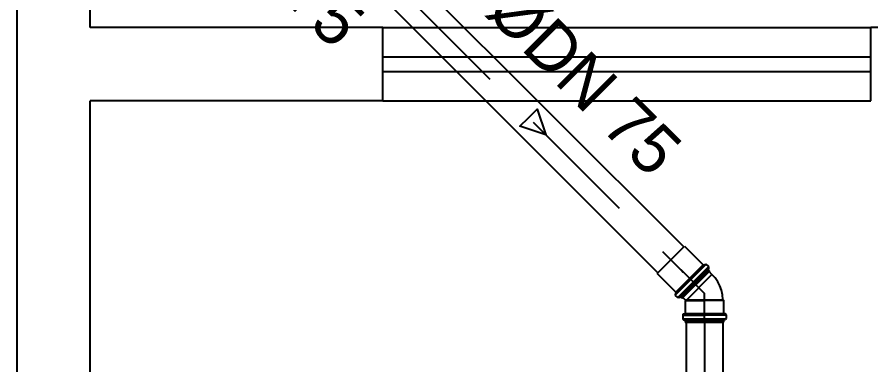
# Model space of a CAD drawing. Header units: millimetres. Extents: x -1292 to 2253, y 326 to 453.
# Drawn here: x 2092.149 to 2093.899, y 360.629 to 361.343 of the extents above; entities that cross this region are included whole.
import ezdxf
from ezdxf.enums import TextEntityAlignment as Align

# ---------------------------------------------------------------- set-up
doc = ezdxf.new("R2010")
doc.units = ezdxf.units.MM
doc.header["$LTSCALE"] = 0.5
doc.linetypes.add('HIDDENX2', pattern=[0.75, 0.5, -0.25])
for name, color, linetype in [('-HIDRO', 8, 'Continuous'), ('Eixo', 4, 'HIDDENX2'), ('Esgoto', 5, 'ByLayer'), ('TEXTO', 7, 'Continuous')]:
    doc.layers.add(name, color=color, linetype=linetype)

msp = doc.modelspace()

# ---------------------------------------------------------------- linework, layer by layer
at = {"layer": '-HIDRO', "ltscale": 0.05}
for p, q in [((2092.1487, 339.4712), (2092.1487, 364.4712)), ((2092.2987, 361.3212), (2092.2987, 364.3212)), ((2092.1487, 358.2212), (2092.1487, 361.3212)), ((2092.8987, 361.3212), (2092.2987, 361.3212)), ((2092.2987, 361.3212), (2092.2987, 361.3212)), ((2092.8987, 361.1712), (2092.8987, 361.3212)), ((2092.8987, 361.3212), (2093.8987, 361.3212)), ((2094.8487, 361.3212), (2093.8987, 361.3212)), ((2093.8987, 361.1712), (2093.8987, 361.3212)), ((2092.8987, 361.2612), (2093.8987, 361.2612)), ((2092.8987, 361.2312), (2093.8987, 361.2312)), ((2092.2987, 358.3712), (2092.2987, 361.1712)), ((2092.8987, 361.1712), (2092.2987, 361.1712)), ((2092.2987, 358.3712), (2092.2987, 361.1712)), ((2092.8987, 361.1712), (2093.8987, 361.1712))]:
    msp.add_line(p, q, dxfattribs=at)
at = {"layer": 'Eixo'}
for p, q in [((2092.9411, 361.3925), (2093.4886, 360.845)), ((2093.4886, 360.845), (2093.5142, 360.8194)), ((2093.5088, 360.8249), (2093.5142, 360.8194)), ((2093.5088, 360.8249), (2093.5579, 360.7758)), ((2093.5579, 360.7167), (2093.5579, 360.7758)), ((2093.5579, 360.7167), (2093.5579, 357.938))]:
    msp.add_line(p, q, dxfattribs=at)
at = {"layer": 'Esgoto', "color": 2}
for p, q in [((2093.4606, 360.817), (2093.5166, 360.873)), ((2093.5166, 360.873), (2093.5548, 360.8348)), ((2093.4977, 360.7725), (2093.5611, 360.8359)), ((2093.4988, 360.7788), (2093.5548, 360.8348)), ((2093.5548, 360.8348), (2093.5611, 360.8359)), ((2093.5662, 360.8309), (2093.5611, 360.8359)), ((2093.4606, 360.817), (2093.4988, 360.7788)), ((2093.5027, 360.7675), (2093.5662, 360.8309)), ((2093.5058, 360.7671), (2093.5666, 360.8279)), ((2093.5093, 360.7682), (2093.5654, 360.8244)), ((2093.5114, 360.766), (2093.5676, 360.8222)), ((2093.5122, 360.766), (2093.5676, 360.8215)), ((2093.5654, 360.8244), (2093.5666, 360.8279)), ((2093.5676, 360.8222), (2093.5654, 360.8244)), ((2093.5666, 360.8279), (2093.5662, 360.8309)), ((2093.573, 360.8147), (2093.5669, 360.8208)), ((2093.5676, 360.8215), (2093.5676, 360.8222)), ((2093.5211, 360.7628), (2093.573, 360.8147)), ((2093.5794, 360.8077), (2093.573, 360.8147)), ((2093.5848, 360.7998), (2093.5794, 360.8077)), ((2093.5891, 360.7913), (2093.5848, 360.7998)), ((2093.5923, 360.7824), (2093.5891, 360.7913)), ((2093.5943, 360.7731), (2093.5923, 360.7824)), ((2093.4988, 360.7788), (2093.4977, 360.7725)), ((2093.5027, 360.7675), (2093.4977, 360.7725)), ((2093.5058, 360.7671), (2093.5027, 360.7675)), ((2093.5093, 360.7682), (2093.5058, 360.7671)), ((2093.5114, 360.766), (2093.5093, 360.7682)), ((2093.5122, 360.766), (2093.5114, 360.766)), ((2093.5135, 360.7674), (2093.5189, 360.7621)), ((2093.5196, 360.7628), (2093.5178, 360.761)), ((2093.5196, 360.7628), (2093.5951, 360.7636)), ((2093.5951, 360.7636), (2093.5943, 360.7731)), ((2093.597, 360.7618), (2093.5951, 360.7636)), ((2093.5178, 360.761), (2093.597, 360.7618)), ((2093.5178, 360.761), (2093.5181, 360.7347)), ((2093.5973, 360.7355), (2093.597, 360.7618)), ((2093.5129, 360.731), (2093.6026, 360.7319)), ((2093.5129, 360.731), (2093.5129, 360.7239)), ((2093.5151, 360.7335), (2093.6002, 360.7344)), ((2093.5172, 360.7337), (2093.5151, 360.7335)), ((2093.5181, 360.7347), (2093.5973, 360.7355)), ((2093.6002, 360.7344), (2093.5982, 360.7346)), ((2093.6026, 360.7248), (2093.6026, 360.7319)), ((2093.5129, 360.7239), (2093.6026, 360.7248)), ((2093.5148, 360.7215), (2093.6008, 360.7223)), ((2093.5148, 360.7215), (2093.5174, 360.7208)), ((2093.5174, 360.7208), (2093.5982, 360.7216)), ((2093.5181, 360.7199), (2093.5975, 360.7207)), ((2093.5181, 360.7199), (2093.5182, 360.7168)), ((2093.5182, 360.7168), (2093.5975, 360.7176)), ((2093.5187, 360.7163), (2093.5971, 360.7171)), ((2093.5975, 360.7176), (2093.5975, 360.7207)), ((2093.5982, 360.7216), (2093.6008, 360.7223))]:
    msp.add_line(p, q, dxfattribs=at)
for points in [[(2093.5151, 360.7335, 0.420634), (2093.5129, 360.731)], [(2093.5172, 360.7337, 0.002148), (2093.5181, 360.7347)], [(2093.5973, 360.7355, 0.002148), (2093.5982, 360.7346)], [(2093.6026, 360.7319, 0.002144), (2093.6002, 360.7344)], [(2093.5129, 360.7239, 0.001331), (2093.5148, 360.7215)], [(2093.5181, 360.7199, 0.001331), (2093.5174, 360.7208)], [(2093.5182, 360.7168, 0.002644), (2093.5187, 360.7163)], [(2093.5971, 360.7171, 0.002644), (2093.5975, 360.7176)], [(2093.5982, 360.7216, 0.416317), (2093.5975, 360.7207)], [(2093.6008, 360.7223, 0.001331), (2093.6026, 360.7248)]]:
    msp.add_lwpolyline(points, format="xyb", dxfattribs=at)
at = {"layer": 'Esgoto', "color": 3}
for points in [[(2092.9676, 361.419, 0), (2093.5151, 360.8715, 0)], [(2092.9146, 361.366, 0), (2093.4621, 360.8185, 0)], [(2093.1972, 361.1364, 0), (2093.1972, 361.1364, 0), (2093.2149, 361.1541, 0), (2093.2325, 361.1011, 0), (2093.1795, 361.1188, 0), (2093.1972, 361.1364, 0)], [(2093.5204, 360.7167, 0), (2093.5204, 357.938, 0)], [(2093.5954, 360.7167, 0), (2093.5954, 357.938, 0)]]:
    msp.add_polyline3d(points, dxfattribs=at)

# ---------------------------------------------------------------- texts
at = {"layer": 'TEXTO'}
for p in [(2092.6625, 361.4794), (2093.3121, 361.216)]:
    msp.add_text('ØDN 75', height=0.1, rotation=315, dxfattribs=at).set_placement(p, align=Align.MIDDLE_CENTER)

doc.saveas('drawing.dxf')
